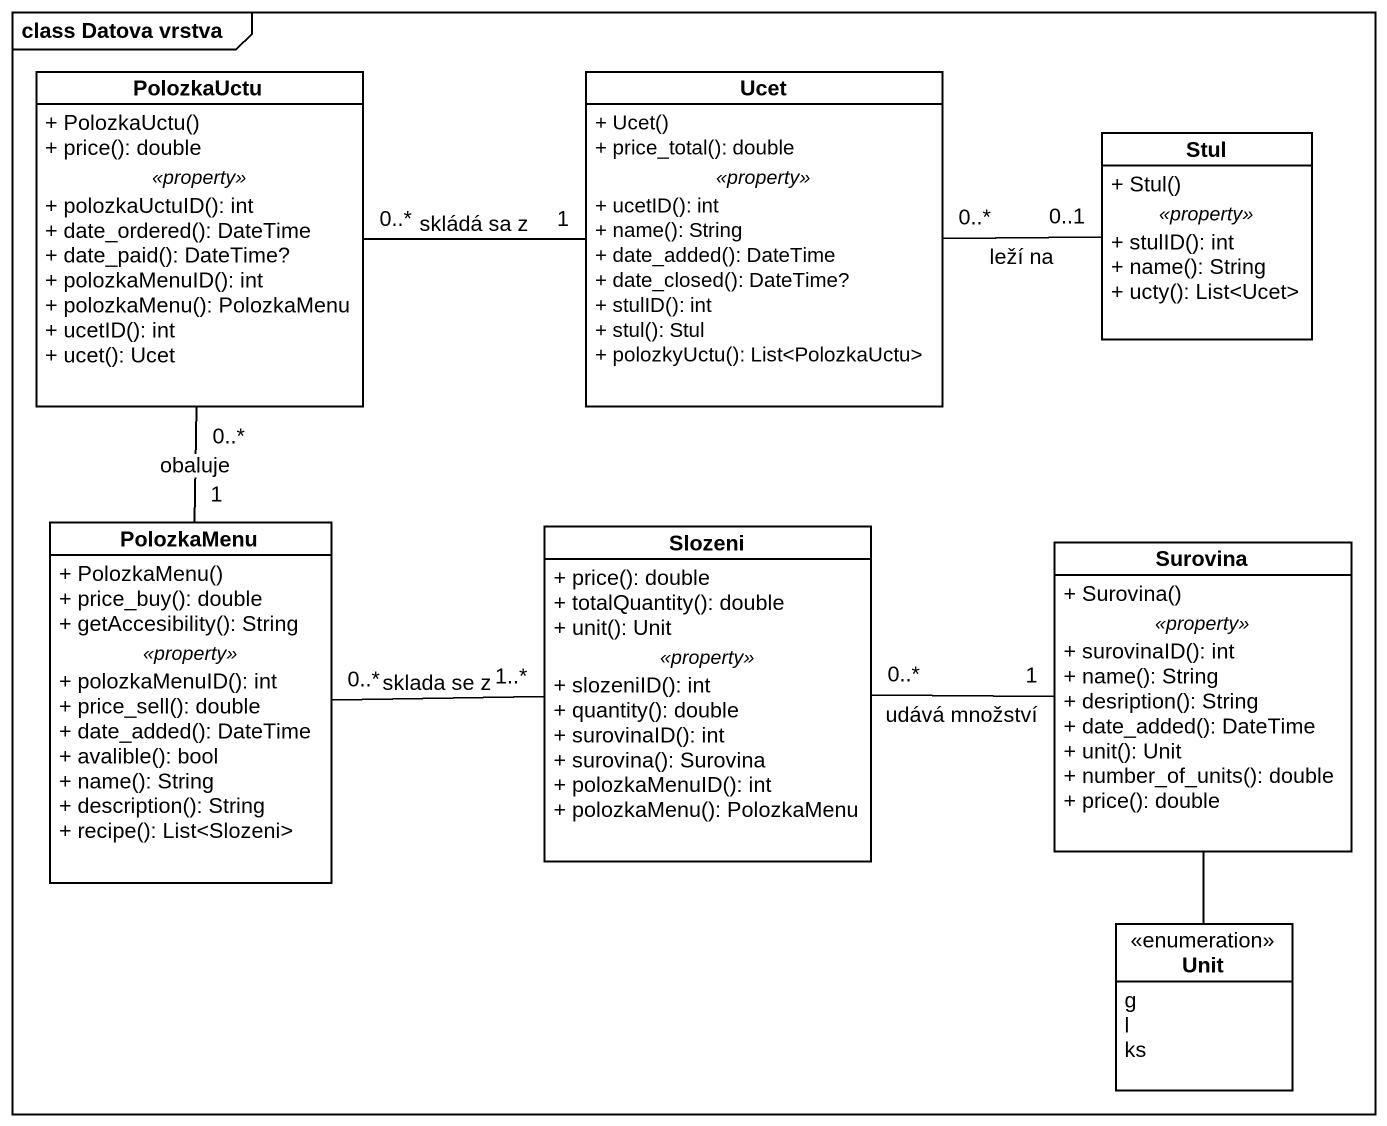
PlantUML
@startuml
mainframe class Datova vrstva
hide circle
hide empty members
skinparam classAttributeIconSize 0
class PolozkaUctu {
  + PolozkaUctu()
  + price(): double
  .. <<property>> ..
  + polozkaUctuID(): int
  + date_ordered(): DateTime
  + date_paid(): DateTime?
  + polozkaMenuID(): int
  + polozkaMenu(): PolozkaMenu
  + ucetID(): int
  + ucet(): Ucet
}
class Ucet {
  + Ucet()
  + price_total(): double
  .. <<property>> ..
  + ucetID(): int
  + name(): String
  + date_added(): DateTime
  + date_closed(): DateTime?
  + stulID(): int
  + stul(): Stul
  + polozkyUctu(): List<PolozkaUctu>
}
class Stul {
  + Stul()
  .. <<property>> ..
  + stulID(): int
  + name(): String
  + ucty(): List<Ucet>
}
class PolozkaMenu {
  + PolozkaMenu()
  + price_buy(): double
  + getAccesibility(): String
  .. <<property>> ..
  + polozkaMenuID(): int
  + price_sell(): double
  + date_added(): DateTime
  + avalible(): bool
  + name(): String
  + description(): String
  + recipe(): List<Slozeni>
}
class Slozeni {
  + price(): double
  + totalQuantity(): double
  + unit(): Unit
  .. <<property>> ..
  + slozeniID(): int
  + quantity(): double
  + surovinaID(): int
  + surovina(): Surovina
  + polozkaMenuID(): int
  + polozkaMenu(): PolozkaMenu
}
class Surovina {
  + Surovina()
  .. <<property>> ..
  + surovinaID(): int
  + name(): String
  + desription(): String
  + date_added(): DateTime
  + unit(): Unit
  + number_of_units(): double
  + price(): double
}
enum Unit {
  g
  l
  ks
}
PolozkaUctu "0..*" -- "1" PolozkaMenu : obaluje
Ucet "1" -left- "0..*" PolozkaUctu : skládá sa z
Ucet "0..*" -right- "0..1" Stul : leží na
Slozeni "1..*" -left- "0..*" PolozkaMenu : sklada se z
Slozeni "0..*" -right- "1" Surovina : udává množství
Unit -up- Surovina
@enduml
